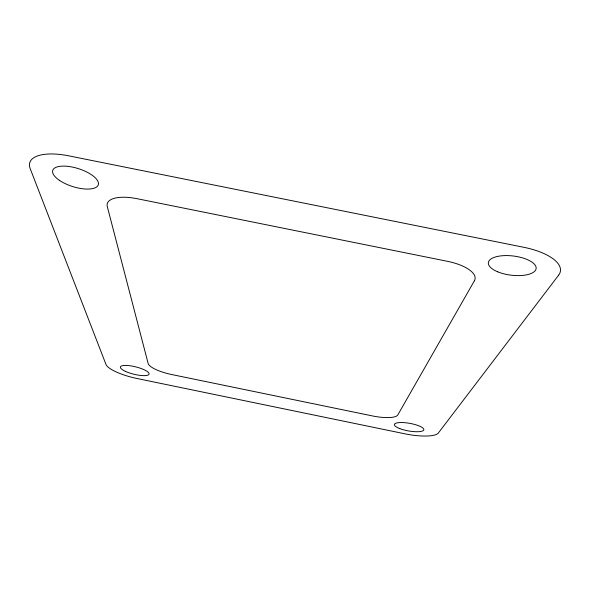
<?xml version="1.0" encoding="UTF-8"?>
<svg xmlns="http://www.w3.org/2000/svg" width="590" height="590" viewBox="0 0 590 590"><rect width="100%" height="100%" fill="white"/><g stroke="black" fill="none" stroke-linecap="round" stroke-linejoin="round"><path stroke-width="0.89" d="M474.397 280.796L397.785 414.976A23.01 6.158 10.5 0 1 372.585 415.957L171.646 374.525A22.863 6.092 13.5 0 1 148.164 363.543L107.299 206.596A33.822 13.046 15.7 0 1 137.035 198.69L447.419 261.311A34.028 13.275 8.7 0 1 474.397 280.796M558.649 275.154L438.215 433.185A29.898 7.707 10.1 0 1 404.865 433.812L137.168 378.537A29.64 7.604 13.9 0 1 106.075 364.672L30.201 168.659A47.783 18.828 17.5 0 1 68.838 155.856L523.891 247.313A48.181 19.33 7 0 1 558.649 275.154M399.791 428.606A14.934 3.842 10.1 0 0 423.65 430.184A14.934 3.842 10.1 0 0 403.966 422.632A14.934 3.842 10.1 0 0 399.791 428.606M497.79 271.85A24.072 9.654 7 0 0 535.978 269.247A24.072 9.654 7 0 0 502.953 255.691A24.072 9.654 7 0 0 497.79 271.85M59.428 180.348A23.873 9.403 17.5 0 0 97.734 185.872A23.873 9.403 17.5 0 0 69.399 166.557A23.873 9.403 17.5 0 0 59.428 180.348M125.353 371.331A14.802 3.798 13.9 0 0 148.864 374.51A14.802 3.798 13.9 0 0 129.933 365.748A14.802 3.798 13.9 0 0 125.353 371.331"/></g></svg>
